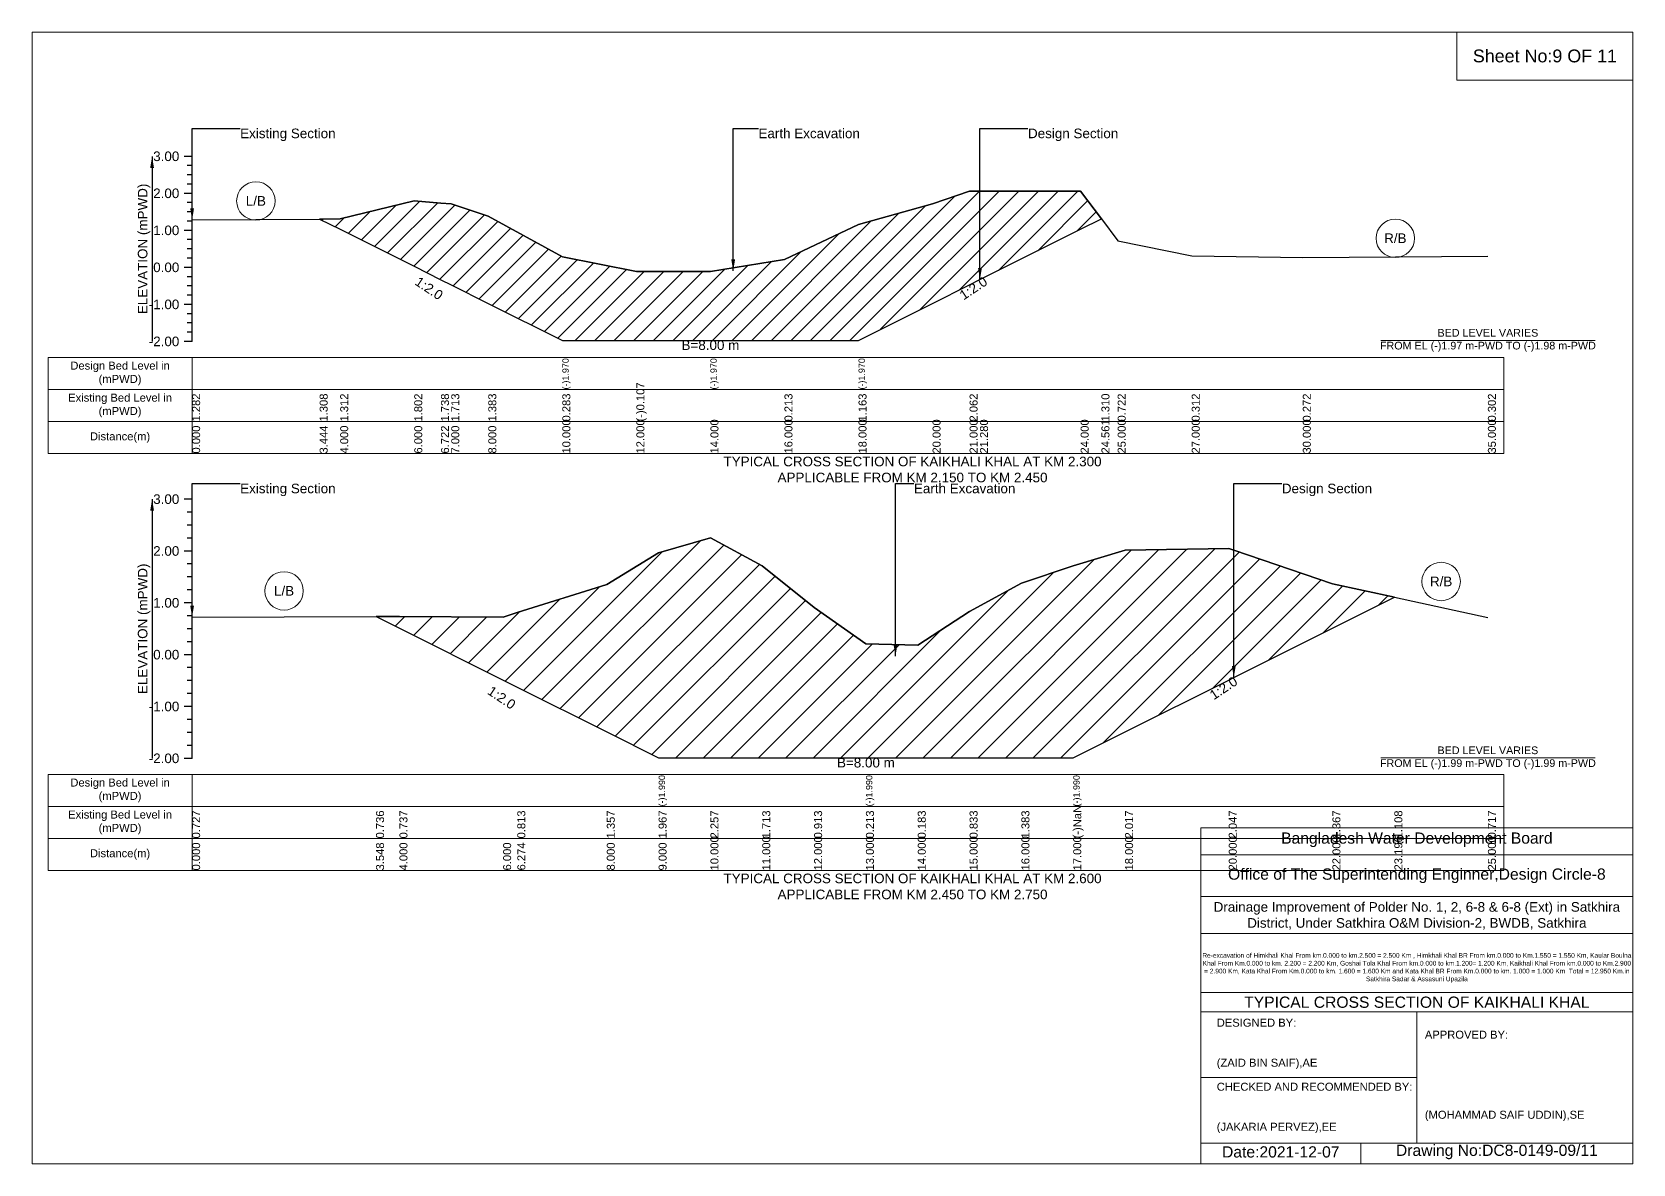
# Model space of a CAD drawing. Header units: inches. Extents: x 91000 to 628000, y -5656 to 0.
# Drawn here: x 450000 to 458000, y -5656 to 0 of the extents above; entities that cross this region are included whole.
import ezdxf

# ---------------------------------------------------------------- set-up
doc = ezdxf.new("R2010")
doc.units = ezdxf.units.IN
doc.header["$LTSCALE"] = 7
doc.header["$MEASUREMENT"] = 0
for name, color, linetype, lineweight in [('Cross section Data Border', 7, 'Continuous', 9), ('Cross Section Labels', 7, 'Continuous', 9), ('Existing_Bed_Level for Xsection', 7, 'Continuous', 25)]:
    doc.layers.add(name, color=color, linetype=linetype, lineweight=lineweight)
doc.styles.get("Standard").update_dxf_attribs({"font": 'arial.ttf'})
doc.dimstyles.get("Standard").update_dxf_attribs({"dimtxt": 0.18, "dimasz": 0.18, "dimexe": 0.18, "dimexo": 0.0625, "dimgap": 0.09, "dimtad": 0, "dimtih": 1, "dimtoh": 1, "dimdec": 4, "dimzin": 0, "dimdsep": 46, "dimtxsty": 'Standard', "dimcen": 0.09, "dimadec": 0, "dimazin": 0, "dimtfac": 1, "dimtdec": 4, "dimtofl": 0, "dimtmove": 0, "dimatfit": 3, "dimfxl": 1, "dimtolj": 1, "dimtzin": 0, "dimarcsym": 0})

msp = doc.modelspace()

# ---------------------------------------------------------------- hatches: boundary and pattern name
at = {"layer": 'Existing_Bed_Level for Xsection'}
h = msp.add_hatch(dxfattribs=at)
h.set_pattern_fill('ANSI31', color=256, scale=555, style=0)
h.paths.add_polyline_path([(451437.2, -934.3), (451540, -985.7), (451910, -1170.7), (452043.6, -1237.5), (452095, -1263.2), (452280, -1355.7), (452650, -1540.7), (453020, -1540.7), (453390, -1540.7), (453760, -1540.7), (454130, -1540.7), (454500, -1355.7), (454685, -1263.2), (454736.9, -1237.2), (455240, -985.7), (455343.8, -933.8), (455240, -794.7), (454736.9, -794.7), (454685, -794.7), (454500, -859.3), (454130, -961), (453760, -1136.8), (453390, -1196), (453020, -1196), (452650, -1123.8), (452280, -920.4), (452095, -859.3), (452043.6, -854.7), (451910, -842.8), (451540, -933.5)])
h = msp.add_hatch(dxfattribs=at)
h.set_pattern_fill('ANSI31', color=256, scale=777, style=0)
h.paths.add_polyline_path([(451719, -2920.8), (451836, -2979.3), (452354, -3238.3), (452425, -3273.8), (452872, -3497.3), (453131, -3626.8), (453390, -3626.8), (453649, -3626.8), (453908, -3626.8), (454167, -3626.8), (454426, -3626.8), (454685, -3626.8), (454944, -3626.8), (455203, -3626.8), (455462, -3497.3), (455980, -3238.3), (456005.4, -3225.6), (456498, -2979.3), (456807.7, -2824.4), (456498, -2757.3), (456005.4, -2589.8), (455980, -2581.2), (455462, -2589), (455203, -2667.7), (454944, -2753.2), (454685, -2895.7), (454426, -3064), (454167, -3056.2), (453908, -2874.9), (453649, -2667.7), (453390, -2526.8), (453131, -2601.9), (452872, -2759.9), (452425, -2900.7), (452354, -2923.1), (451836, -2920.5)])

# ---------------------------------------------------------------- linework, layer by layer
at = {"layer": 'Cross section Data Border'}
for points in [[(450080, -1626.2), (457355, -1626.2), (457355, -2106.2), (450080, -2106.2)], [(450080, -3709.4), (457355, -3709.4), (457355, -4189.4), (450080, -4189.4)]]:
    msp.add_lwpolyline(points, close=True, dxfattribs=at)
for points in [[(450800, -1626.2), (450800, -2106.2)], [(450080, -1786.2), (457355, -1786.2)], [(450080, -1946.2), (457355, -1946.2)], [(450800, -3709.4), (450800, -4189.4)], [(450080, -3869.4), (457355, -3869.4)], [(450080, -4029.4), (457355, -4029.4)]]:
    msp.add_lwpolyline(points, dxfattribs=at)
at = {"layer": 'Cross Section Labels'}
for points in [[(450000, 0), (458000, 0), (458000, -5656), (450000, -5656)], [(457120, 0), (458000, 0), (458000, -240), (457120, -240)]]:
    msp.add_lwpolyline(points, close=True, dxfattribs=at)
for points in [[(456739.2, -1540.7), (457810.8, -1540.7)], [(456739.2, -3626.8), (457810.8, -3626.8)], [(455840, -5656), (455840, -3976), (458000, -3976)], [(455840, -4112), (458000, -4112)], [(455840, -4320), (458000, -4320)], [(455840, -4504), (458000, -4504)], [(455840, -4800), (458000, -4800)], [(455840, -4896), (458000, -4896)], [(456920, -4896), (456920, -5552)], [(455840, -5224), (456920, -5224)], [(455840, -5552), (458000, -5552)], [(456640, -5552), (456640, -5656)]]:
    msp.add_lwpolyline(points, dxfattribs=at)
for centre in [(451118.6, -844.1), (456812.5, -1030.6), (451259.5, -2792.5), (457041.4, -2745.6)]:
    msp.add_circle(centre, 96, dxfattribs=at)
at = {"layer": 'Existing_Bed_Level for Xsection'}
for points in [[(450800, -621.2), (450760, -621.2)], [(450800, -1546.2), (450800, -1361.2), (450800, -1176.2), (450800, -991.2), (450800, -806.2), (450800, -621.2)], [(450800, -667.5), (450776, -667.5)], [(450800, -713.7), (450776, -713.7)], [(450800, -760), (450776, -760)], [(450800, -939), (451437.2, -934.3), (451540, -933.5), (451910, -842.8), (452043.6, -854.7), (452095, -859.3), (452280, -920.4), (452650, -1123.8), (452650, -1123.8), (453020, -1196), (453390, -1196), (453390, -1196), (453760, -1136.8), (454130, -961), (454130, -961), (454500, -859.3), (454685, -794.7), (454736.9, -794.7), (455240, -794.7), (455343.8, -933.8), (455425, -1042.6), (455795, -1118.5), (456350, -1125.9), (457275, -1120.3)], [(450800, -806.2), (450760, -806.2)], [(450800, -852.5), (450776, -852.5)], [(450800, -898.7), (450776, -898.7)], [(450800, -945), (450776, -945)], [(450800, -991.2), (450760, -991.2)], [(450800, -1037.5), (450776, -1037.5)], [(450800, -1083.7), (450776, -1083.7)], [(450800, -1176.2), (450760, -1176.2)], [(450800, -1130), (450776, -1130)], [(450800, -1222.5), (450776, -1222.5)], [(450800, -1268.7), (450776, -1268.7)], [(450800, -1315), (450776, -1315)], [(450800, -1361.2), (450760, -1361.2)], [(450800, -1407.5), (450776, -1407.5)], [(450800, -1453.7), (450776, -1453.7)], [(450800, -1500), (450776, -1500)], [(450800, -1546.2), (450760, -1546.2)], [(450800, -2334.4), (450760, -2334.4)], [(450800, -2399.1), (450776, -2399.1)], [(450800, -3629.4), (450800, -3370.4), (450800, -3111.4), (450800, -2852.4), (450800, -2593.4), (450800, -2334.4)], [(450800, -2463.9), (450776, -2463.9)], [(450800, -2528.6), (450776, -2528.6)], [(450800, -2923.1), (451719, -2920.8), (451836, -2920.5), (452354, -2923.1), (452425, -2900.7), (452872, -2759.9), (453131, -2601.9), (453131, -2601.9), (453390, -2526.8), (453649, -2667.7), (453908, -2874.9), (454167, -3056.2), (454167, -3056.2), (454426, -3064), (454685, -2895.7), (454944, -2753.2), (455203, -2667.7), (455203, -2667.7), (455462, -2589), (455980, -2581.2), (456005.4, -2589.8), (456498, -2757.3), (456807.7, -2824.4), (457275, -2925.7)], [(450800, -2593.4), (450760, -2593.4)], [(450800, -2658.1), (450776, -2658.1)], [(450800, -2722.9), (450776, -2722.9)], [(450800, -2787.6), (450776, -2787.6)], [(450800, -2852.4), (450760, -2852.4)], [(450800, -2917.1), (450776, -2917.1)], [(450800, -2981.9), (450776, -2981.9)], [(450800, -3111.4), (450760, -3111.4)], [(450800, -3046.6), (450776, -3046.6)], [(450800, -3176.1), (450776, -3176.1)], [(450800, -3240.9), (450776, -3240.9)], [(450800, -3305.6), (450776, -3305.6)], [(450800, -3370.4), (450760, -3370.4)], [(450800, -3435.1), (450776, -3435.1)], [(450800, -3499.9), (450776, -3499.9)], [(450800, -3564.6), (450776, -3564.6)], [(450800, -3629.4), (450760, -3629.4)]]:
    msp.add_lwpolyline(points, dxfattribs=at)
for points in [[(451437.2, -934.3), (451540, -985.7), (451910, -1170.7), (452043.6, -1237.5), (452095, -1263.2), (452280, -1355.7), (452650, -1540.7), (452650, -1540.7), (453020, -1540.7), (453390, -1540.7), (453390, -1540.7), (453760, -1540.7), (454130, -1540.7), (454130, -1540.7), (454500, -1355.7), (454685, -1263.2), (454736.9, -1237.2), (455240, -985.7), (455343.8, -933.8), (455343.8, -933.8), (455343.8, -933.8), (455240, -794.7), (454736.9, -794.7), (454685, -794.7), (454500, -859.3), (454130, -961), (454130, -961), (453760, -1136.8), (453390, -1196), (453390, -1196), (453020, -1196), (452650, -1123.8), (452650, -1123.8), (452280, -920.4), (452095, -859.3), (452043.6, -854.7), (451910, -842.8), (451540, -933.5)], [(451719, -2920.8), (451719, -2920.8), (451836, -2979.3), (452354, -3238.3), (452425, -3273.8), (452872, -3497.3), (453131, -3626.8), (453131, -3626.8), (453390, -3626.8), (453649, -3626.8), (453908, -3626.8), (454167, -3626.8), (454167, -3626.8), (454426, -3626.8), (454685, -3626.8), (454944, -3626.8), (455203, -3626.8), (455203, -3626.8), (455462, -3497.3), (455980, -3238.3), (456005.4, -3225.6), (456498, -2979.3), (456807.7, -2824.4), (456807.7, -2824.4), (456807.7, -2824.4), (456498, -2757.3), (456005.4, -2589.8), (455980, -2581.2), (455462, -2589), (455203, -2667.7), (455203, -2667.7), (454944, -2753.2), (454685, -2895.7), (454426, -3064), (454167, -3056.2), (454167, -3056.2), (453908, -2874.9), (453649, -2667.7), (453390, -2526.8), (453131, -2601.9), (453131, -2601.9), (452872, -2759.9), (452425, -2900.7), (452354, -2923.1), (451836, -2920.5), (451719, -2920.8)]]:
    msp.add_lwpolyline(points, close=True, dxfattribs=at)

# ---------------------------------------------------------------- texts
at = {"layer": 'Cross section Data Border', "char_height": 40, "width": 640, "attachment_point": 5}
for s, insert in [('Design Bed Level in (mPWD)', (450440, -1706.2)), ('Existing Bed Level in (mPWD)', (450440, -1866.2)), ('Distance(m)', (450440, -2026.2)), ('Design Bed Level in (mPWD)', (450440, -3789.4)), ('Existing Bed Level in (mPWD)', (450440, -3949.4)), ('Distance(m)', (450440, -4109.4))]:
    msp.add_mtext(s, dxfattribs=dict(at, insert=insert))
at = {"layer": 'Cross Section Labels'}
for s, insert, char_height, attachment_point in [('Sheet No:9 OF 11', (457560, -120), 64, 5), ('Existing Section', (451040, -482.5), 48, 1), ('Earth Excavation', (453630, -482.5), 48, 1), ('Design Section', (454976.9, -482.5), 48, 1), ('L/B', (451118.6, -844.1), 48, 5), ('R/B', (456812.5, -1030.6), 48, 5), ('BED LEVEL VARIES ^JFROM EL (-)1.97 m-PWD TO (-)1.98 m-PWD', (457275, -1540.7), 38.4, 5), ('B=8.00 m', (453390, -1540.7), 48, 2), ('TYPICAL CROSS SECTION OF KAIKHALI KHAL AT KM 2.300^JAPPLICABLE FROM KM 2.150 TO KM 2.450', (454400, -2186.2), 48, 5), ('Existing Section', (451040, -2256.7), 48, 1), ('Earth Excavation', (454407, -2256.7), 48, 1), ('Design Section', (456245.4, -2256.7), 48, 1), ('R/B', (457041.4, -2745.6), 48, 5), ('L/B', (451259.5, -2792.5), 48, 5), ('BED LEVEL VARIES ^JFROM EL (-)1.99 m-PWD TO (-)1.99 m-PWD', (457275, -3626.8), 38.4, 5), ('B=8.00 m', (454167, -3626.8), 48, 2), ('Bangladesh Water Development Board', (456920, -4036), 56, 5), ('TYPICAL CROSS SECTION OF KAIKHALI KHAL AT KM 2.600^JAPPLICABLE FROM KM 2.450 TO KM 2.750', (454400, -4269.4), 48, 5), ('Office of The Superintending Enginner,Design Circle-8', (456920, -4216), 56, 5)]:
    msp.add_mtext(s, dxfattribs=dict(at, insert=insert, char_height=char_height, attachment_point=attachment_point))
at = {"layer": 'Cross Section Labels', "char_height": 48, "attachment_point": 2}
for insert, rotation in [((451997.4, -1260.6), 326.30993), ((454690.6, -1260.3), 33.69007), ((452360.2, -3306.2), 326.30993), ((455940.6, -3258), 33.69007)]:
    msp.add_mtext('1:2.0', dxfattribs=dict(at, insert=insert, rotation=rotation))
at = {"layer": 'Cross Section Labels'}
for s, insert, char_height, width, attachment_point in [('Drainage Improvement of Polder No. 1, 2, 6-8 & 6-8 (Ext) in Satkhira District, Under Satkhira O&M Division-2, BWDB, Satkhira', (456920, -4416), 48, 2240, 5), ('Re-excavation of Himkhali Khal From km.0.000 to km.2.500 = 2.500 Km , Himkhali Khal BR From km.0.000 to Km.1.550 = 1.550 Km, Kaular Boulna Khal From Km.0.000 to km. 2.200 = 2.200 Km, Goshai Tola Khal From km.0.000 to km.1.200= 1.200 Km, Kaikhali Khal From km.0.000 to Km.2.900 = 2.900 Km, Kata Khal From Km.0.000 to km. 1.600 = 1.600 Km and Kata Khal BR From Km.0.000 to km. 1.000 = 1.000 Km  Total = 12.950 Km.in Satkhira Sadar & Assasuni Upazila', (456920, -4676), 23.4814, 2160, 5), ('TYPICAL CROSS SECTION OF KAIKHALI KHAL', (456920, -4848), 56, 2240, 5), ('DESIGNED BY:^J^J^J(ZAID BIN SAIF),AE', (455920, -5056), 40, 1120, 4), ('APPROVED BY:^J^J^J^J^J^J(MOHAMMAD SAIF UDDIN),SE', (456960, -5216), 40, 1120, 4), ('CHECKED AND RECOMMENDED BY:^J^J^J(JAKARIA PERVEZ),EE', (455920, -5376), 40, 1120, 4), ('Date:2021-12-07', (456240, -5596), 56, 1120, 5), ('Drawing No:DC8-0149-09/11', (457320, -5596), 56, 1760, 5)]:
    msp.add_mtext(s, dxfattribs=dict(at, insert=insert, char_height=char_height, width=width, attachment_point=attachment_point))
at = {"layer": 'Existing_Bed_Level for Xsection', "char_height": 48, "attachment_point": 6}
for s, insert in [('3.00', (450736, -621.2)), ('2.00', (450736, -806.2)), ('1.00', (450736, -991.2)), ('0.00', (450736, -1176.2)), ('-1.00', (450736, -1361.2)), ('-2.00', (450736, -1546.2)), ('3.00', (450736, -2334.4)), ('2.00', (450736, -2593.4)), ('1.00', (450736, -2852.4)), ('0.00', (450736, -3111.4)), ('-1.00', (450736, -3370.4)), ('-2.00', (450736, -3629.4))]:
    msp.add_mtext(s, dxfattribs=dict(at, insert=insert))
at = {"layer": 'Existing_Bed_Level for Xsection', "rotation": 90}
for s, insert, char_height, attachment_point in [('ELEVATION (mPWD)', (450560, -1083.7), 48, 5), ('(-)1.970', (452650, -1786.2), 32, 1), ('(-)1.970', (453390, -1786.2), 32, 1), ('(-)1.970', (454130, -1786.2), 32, 1), ('(-)0.107', (453020, -1946.2), 40, 1), ('1.282', (450800, -1946.2), 40, 1), ('1.308', (451437.2, -1946.2), 40, 1), ('1.312', (451540, -1946.2), 40, 1), ('1.802', (451910, -1946.2), 40, 1), ('1.738', (452043.6, -1946.2), 40, 1), ('1.713', (452095, -1946.2), 40, 1), ('1.383', (452280, -1946.2), 40, 1), ('0.283', (452650, -1946.2), 40, 1), ('0.213', (453760, -1946.2), 40, 1), ('1.163', (454130, -1946.2), 40, 1), ('2.062', (454685, -1946.2), 40, 1), ('1.310', (455343.8, -1946.2), 40, 1), ('0.722', (455425, -1946.2), 40, 1), ('0.312', (455795, -1946.2), 40, 1), ('0.272', (456350, -1946.2), 40, 1), ('0.302', (457275, -1946.2), 40, 1), ('0.000', (450800, -2106.2), 40, 1), ('3.444', (451437.2, -2106.2), 40, 1), ('4.000', (451540, -2106.2), 40, 1), ('6.000', (451910, -2106.2), 40, 1), ('6.722', (452043.6, -2106.2), 40, 1), ('7.000', (452095, -2106.2), 40, 1), ('8.000', (452280, -2106.2), 40, 1), ('10.000', (452650, -2106.2), 40, 1), ('12.000', (453020, -2106.2), 40, 1), ('14.000', (453390, -2106.2), 40, 1), ('16.000', (453760, -2106.2), 40, 1), ('18.000', (454130, -2106.2), 40, 1), ('20.000', (454500, -2106.2), 40, 1), ('21.000', (454685, -2106.2), 40, 1), ('21.280', (454736.9, -2106.2), 40, 1), ('24.000', (455240, -2106.2), 40, 1), ('24.561', (455343.8, -2106.2), 40, 1), ('25.000', (455425, -2106.2), 40, 1), ('27.000', (455795, -2106.2), 40, 1), ('30.000', (456350, -2106.2), 40, 1), ('35.000', (457275, -2106.2), 40, 1), ('ELEVATION (mPWD)', (450560, -2981.9), 48, 5), ('(-)1.990', (453131, -3869.4), 32, 1), ('(-)1.990', (454167, -3869.4), 32, 1), ('(-)1.990', (455203, -3869.4), 32, 1), ('0.727', (450800, -4029.4), 40, 1), ('0.736', (451719, -4029.4), 40, 1), ('0.737', (451836, -4029.4), 40, 1), ('0.813', (452425, -4029.4), 40, 1), ('1.357', (452872, -4029.4), 40, 1), ('1.967', (453131, -4029.4), 40, 1), ('2.257', (453390, -4029.4), 40, 1), ('1.713', (453649, -4029.4), 40, 1), ('0.913', (453908, -4029.4), 40, 1), ('0.213', (454167, -4029.4), 40, 1), ('0.183', (454426, -4029.4), 40, 1), ('0.833', (454685, -4029.4), 40, 1), ('1.383', (454944, -4029.4), 40, 1), ('(-)NaN', (455203, -4029.4), 40, 1), ('2.017', (455462, -4029.4), 40, 1), ('2.047', (455980, -4029.4), 40, 1), ('1.367', (456498, -4029.4), 40, 1), ('1.108', (456807.7, -4029.4), 40, 1), ('0.717', (457275, -4029.4), 40, 1), ('0.000', (450800, -4189.4), 40, 1), ('3.548', (451719, -4189.4), 40, 1), ('4.000', (451836, -4189.4), 40, 1), ('6.000', (452354, -4189.4), 40, 1), ('6.274', (452425, -4189.4), 40, 1), ('8.000', (452872, -4189.4), 40, 1), ('9.000', (453131, -4189.4), 40, 1), ('10.000', (453390, -4189.4), 40, 1), ('11.000', (453649, -4189.4), 40, 1), ('12.000', (453908, -4189.4), 40, 1), ('13.000', (454167, -4189.4), 40, 1), ('14.000', (454426, -4189.4), 40, 1), ('15.000', (454685, -4189.4), 40, 1), ('16.000', (454944, -4189.4), 40, 1), ('17.000', (455203, -4189.4), 40, 1), ('18.000', (455462, -4189.4), 40, 1), ('20.000', (455980, -4189.4), 40, 1), ('22.000', (456498, -4189.4), 40, 1), ('23.196', (456807.7, -4189.4), 40, 1), ('25.000', (457275, -4189.4), 40, 1)]:
    msp.add_mtext(s, dxfattribs=dict(at, insert=insert, char_height=char_height, attachment_point=attachment_point))

# ---------------------------------------------------------------- leaders
at = {"layer": 'Cross Section Labels', "annotation_type": 0, "has_hookline": 1, "hookline_direction": 0}
for points, text_width in [([(450800, -939), (450800, -482.5), (451039.9, -482.5)], 467.2), ([(453503.7, -1193.7), (453503.7, -482.5), (453629.9, -482.5)], 497), ([(454736.9, -1237.2), (454736.9, -482.5), (454976.8, -482.5)], 441.2), ([(450800, -2923.1), (450800, -2256.7), (451039.9, -2256.7)], 467.2), ([(454314.6, -3119.4), (454314.6, -2256.7), (454406.9, -2256.7)], 497), ([(456005.4, -3225.6), (456005.4, -2256.7), (456245.3, -2256.7)], 441.2)]:
    msp.add_leader(points, dimstyle='Standard', override={"dimasz": 57.6}, dxfattribs=dict(at, text_width=text_width))
at = {"layer": 'Existing_Bed_Level for Xsection'}
for points in [[(450600, -621.2), (450600, -1546.2)], [(450600, -2334.4), (450600, -3629.4)]]:
    msp.add_leader(points, dimstyle='Standard', override={"dimasz": 57.6}, dxfattribs=at)

doc.saveas('drawing.dxf')
